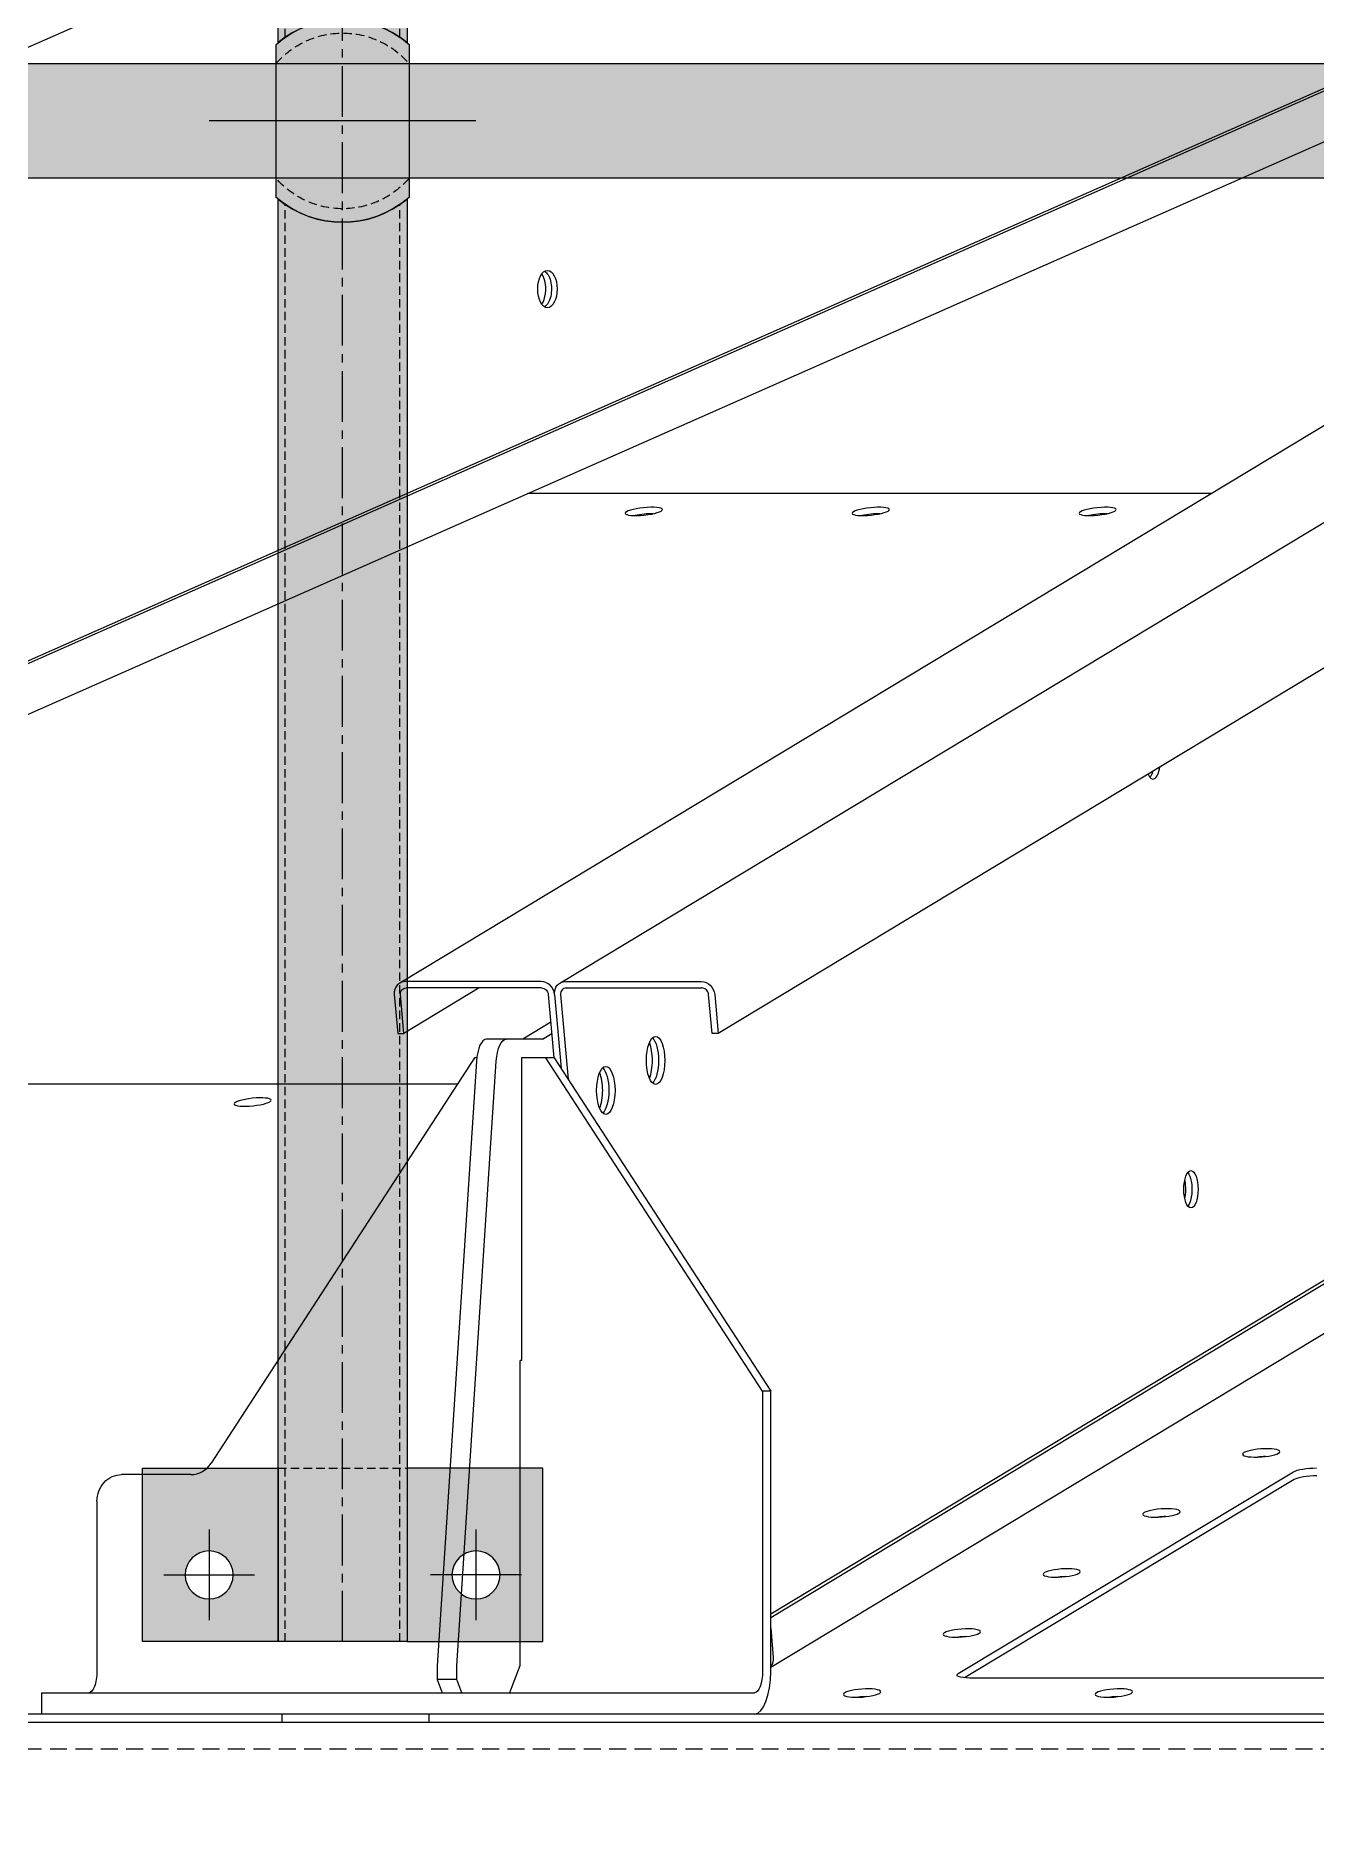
# Model space of a CAD drawing. Header units: millimetres. Extents: x -272986 to 200319, y -34579 to 49604.
# Drawn here: x 4662 to 5142, y 13610 to 14277 of the extents above; entities that cross this region are included whole.
import ezdxf

# ---------------------------------------------------------------- set-up
doc = ezdxf.new("R2010")
doc.units = ezdxf.units.MM
for name, pattern in [('CENTER2', [28.575000000000003, 19.05, -3.175, 3.175, -3.175]), ('HIDDEN', [9.524999999999999, 6.35, -3.175]), ('HIDDEN2', [4.762499999999999, 3.175, -1.5875])]:
    doc.linetypes.add(name, pattern=pattern)
doc.layers.get('Defpoints').update_dxf_attribs({"color": 9})
for name, color, linetype in [('X 0001 M', 7, 'Continuous'), ('X 0515 M', 7, 'Continuous'), ('X 1001 M', 8, 'HIDDEN2'), ('X 1515 M', 8, 'HIDDEN'), ('X 2001 M', 1, 'CENTER2'), ('X 3001 D', 5, 'Continuous'), ('X 5001 H', 8, 'Continuous')]:
    doc.layers.add(name, color=color, linetype=linetype)
doc.layers.add('X 5999 H', color=7, linetype='Continuous', true_color=0xffffff)
doc.styles.add('BIT STD. 3.0', font='isocpeur.ttf', dxfattribs={"height": 2.5})
doc.dimstyles.new('BIT STD. 3.0', dxfattribs={"dimtxt": 3, "dimasz": 3, "dimexe": 1, "dimexo": 0.75, "dimgap": 1, "dimtad": 1, "dimdec": 0, "dimdsep": 46, "dimtxsty": 'BIT STD. 3.0', "dimcen": 0, "dimadec": 0, "dimazin": 0, "dimtfac": 1, "dimtdec": 0, "dimtmove": 0, "dimatfit": 3, "dimfxl": 1, "dimtfill": 1, "dimlwd": -1, "dimlwe": -1, "dimarcsym": 0})

# ---------------------------------------------------------------- blocks, each defined once
blk = doc.blocks.new('A$C79477E6E')
at = {"extrusion": (0, 1, 0)}
for p, q in [((-464.6659342795574, 1806.64523979739), (-3000.21784362329, 276.9780702590779)), ((-2940.165674010052, 276.9780702590597), (-404.6137646663265, 1806.645239797375)), ((-514.0410862560493, 1787.748446359685), (-3975.968416653137, 258.0812768213491)), ((-345.3068963571677, 1787.748446359687), (-2880.858805700933, 258.0812768213491)), ((-855.78123516915, 1250.260567292704), (-2861.163744153757, 40.4380528902675)), ((-859.3941771580903, 1246.687511191478), (-2861.16374415376, 39.04464009492767)), ((-2861.16374415375, 20.59747773422896), (-907.2253207307185, 1199.384410313052)), ((-1871.169658446623, 958.118904066172), (-3951.654281383158, 38.84801224466901)), ((-1877.00399231273, 954.5991224603531), (-3949.522680972277, 38.84801224466901)), ((-3950.002037437192, 19.65901767860123), (-1994.558250286282, 883.6800896458662)), ((-2695.999893476321, 460.5090044944209), (-2952.274787774448, 460.5090044944209)), ((-2970.389191146634, 275.1327529549926), (-2998.653446096123, 258.0812768213891)), ((-2947.252073808511, 277.5686781169625), (-2998.065448096637, 277.5686781169625)), ((-2947.036861204535, 275.1327529549999), (-2997.850235492657, 275.1327529549999)), ((-2938.01327848338, 277.5686781169625), (-2887.199904195262, 277.5686781169625)), ((-2937.798065879408, 275.1327529549981), (-2886.984691591289, 275.1327529549981)), ((-3002.254420551235, 272.6968277930373), (-3000.963144927377, 258.0812768212581)), ((-2998.653446096101, 258.0812768212581), (-2999.944721719959, 272.6968277930373)), ((-2944.511949769276, 272.6968277930373), (-2942.418348498206, 249)), ((-2942.202250937986, 272.6968277930373), (-2939.759331315185, 245.0461731942814)), ((-2939.89255210671, 272.6968277930373), (-2937.085857726164, 240.9287187827267)), ((-2883.168504532176, 258.0812768212581), (-2884.45978015603, 272.6968277930373)), ((-2882.150081324751, 272.6968277930373), (-2880.858805700893, 258.0812768212581)), ((-2943.594640212574, 262.3140835244321), (-2954.060764383212, 256)), ((-3000.963144927377, 258.0812768212581), (-2998.653446096101, 258.0812768212581)), ((-2946.669728123121, 256), (-2967.668336695475, 256)), ((-2946.669728123121, 256), (-2943.220631775806, 258.0807972527091)), ((-2880.858805700896, 258.0812768212581), (-2883.168504532176, 258.0812768212581)), ((-2972.180534986612, 249), (-3070.87451261919, 97.00001194459765)), ((-2971.440910984988, 247.6779934804836), (-2986.206172701881, 21)), ((-2978.81513644179, 21), (-2964.049874724897, 247.6779934804836)), ((-2971.318903974134, 249), (-2972.180534986612, 249)), ((-2954.626823868897, 249), (-2954.626823868897, 135.5)), ((-2942.326561084865, 249), (-2954.626823868897, 249)), ((-2864.225211612669, 124), (-2945.388028543784, 249)), ((-2942.326561084865, 249), (-2861.16374415375, 124)), ((-2978.583068613058, 239.1393675876861), (-3453.276320257359, 239.1393675876861)), ((-2955.184434493243, 135.5), (-2955.184434493243, 21)), ((-2954.626823868897, 135.5), (-2955.088763635151, 135.5)), ((-2861.16374415375, 124), (-2864.225211612669, 124)), ((-2864.225211612669, 124), (-2864.225211612669, 19)), ((-2861.16374415375, 19), (-2861.16374415375, 124)), ((-2790.926447853497, 18.19210038171514), (-2665.256777836068, 93.77565464125291)), ((-3078.433272261438, 92.75), (-3104.4338900656, 92.75)), ((-2665.048236739985, 90.85254444689781), (-2788.543311273599, 16.57689252943055)), ((-3113.672685390713, 82.75), (-3113.672685390713, 19)), ((-2861.163744153746, 35.15894280019529), (-2860.198395719188, 24.2324612727989)), ((-2986.206172701881, 21), (-2986.206172701881, 16)), ((-2978.81513644179, 16), (-2978.81513644179, 21)), ((-2955.184434493243, 21), (-2959.011268816896, 11)), ((-2986.206172701881, 16), (-2984.292755540057, 11)), ((-2978.81513644179, 16), (-2986.206172701881, 16)), ((-2976.901719279962, 11), (-2978.81513644179, 16)), ((-1954.688711081257, 16.49706326063097), (-2786.557341355299, 16.49706326063279)), ((-3134.333428548587, 11), (-2867.286679071589, 11)), ((-3134.333428548587, 3), (-3134.333428548587, 11)), ((7883.500000002063, 3), (-7883.500000002063, 3)), ((-7883.500000002063, 0), (7883.500000002063, 0)), ((-3044.415335144949, 3), (-3044.415335144949, 0)), ((-2989.311171155285, 3), (-2989.311171155285, 0))]:
    blk.add_line(p, q, dxfattribs=at)
for centre, major_axis, ratio, start_param, end_param in [((-2944.850719150629, 537.1015829265016), (5.995204332975846e-15, 7.000000000000108), 0.5224985647159742, -1.117010721276404, 5.166174585903183), ((-2949.113919972395, 537.1015829264998), (1.110223024625157e-15, 7.000000000000467), 0.5224985647159752, -1.117010721276374, -0.6221752504477289), ((-2949.113919972395, 537.1015829264998), (-3.788080960021034e-13, 7.000000000000084), 0.5224985647159752, -2.519417403142023, -1.117010721276638), ((-2908.471112312091, 451.3245477021428), (-6.961864500088771, -0.729686701541965), 0.2004328570434393, -2.080580824157692, -1.061011829433222), ((-2823.434947945683, 451.3245477021428), (-6.961864500088211, -0.7296867015419062), 0.2004328570434393, -2.080580824157748, -1.061011829433296), ((-2738.398783579276, 451.3245477021428), (-6.961864500088657, -0.7296867015419525), 0.2004328570434394, -2.080580824157709, -1.061011829433228), ((-2717.886643605816, 360.4460621002891), (-9.992007221626409e-16, -7.00000000000002), 0.3826834323651161, -0.7457192521775524, 1.199504857695056), ((-2997.635022888677, 272.6968277930355), (-2.582820734602681, 4.281242466026801), 0.9002005599467635, -0.4975147435806511, 1.073281583214086), ((-2946.821648600559, 272.6968277930373), (-2.582820734602961, 4.281242466026367), 0.9002005599467637, -2.068311070375714, -0.4975147435808398), ((-2937.582853275431, 272.6968277930373), (-1.291410367301061, 2.140621233012905), 0.9002005599467651, -0.4975147435810294, 1.07328158321414), ((-2886.769478987309, 272.6968277930373), (-1.291410367301322, 2.140621233012881), 0.9002005599467652, -2.068311070375838, -0.4975147435807596), ((-2967.668336695475, 246), (-3.868523295629473e-15, 10.00000000000003), 0.3826834323651092, 4.181205710765271e-16, 1.402199387185465), ((-2904.324283998736, 247.9705349283522), (-3.369501204905941e-16, 9.000000000000124), 0.3826834323651173, -4.712388980384688, 1.570796326794899), ((-2908.943681661291, 247.9705349283522), (-3.557154570899002e-13, 8.999999999999952), 0.3826834323651182, -2.406555282174521, -0.7350373714161154), ((-2922.96804803803, 236.7229822111585), (-3.369501204905941e-16, 9.000000000000124), 0.3826834323651173, -4.712388980384688, 1.570796326794899), ((-2927.587445700585, 236.7229822111603), (-3.552713678800501e-13, 8.99999999999993), 0.3826834323651181, -2.406555282174546, -0.7350373714160594), ((-2703.682611743388, 199.6750014107238), (4.662936703425657e-15, 7.000000000000107), 0.3826834323651171, -1.117010721276367, 5.166174585903219), ((-2708.302009405928, 199.6750014107383), (1.110223024625157e-15, 6.99999999996954), 0.3826834323651182, -1.117010721276605, -1.039634466985412), ((-2708.302009405939, 199.6750014107238), (-2.76001443921814e-13, 6.999999999999776), 0.3826834323651181, -2.101958186604765, -1.117010721276548), ((-3078.433272261438, 102.75), (3.868523295629462e-15, -10), 0.9238795325112786, -8.881784197001252e-16, 0.9581936386914365), ((-2677.126044717359, 97.93059844522759), (-6.98225373331984, -0.498129304019348), 0.2139411660811452, -1.778922861752298, -1.362669791837497), ((-2658.571451879983, 90.73216470622174), (-6.982253733322679, -0.4981293040195489), 0.2139411660811982, -1.892666653461085, -0.398393199577846), ((-2714.527732222548, 75.4354930108384), (-6.982253733322445, -0.4981293040195597), 0.213941166081269, -1.778922861752235, -1.362669791837639), ((-2751.92941972773, 52.94038757645285), (-6.982253733321697, -0.4981293040194765), 0.2139411660812307, -1.778922861752251, -1.362669791837558), ((-2789.33110723292, 30.44528214206548), (-6.982253733321039, -0.4981293040194368), 0.2139411660811952, -1.778922861752267, -1.362669791837567), ((-2867.286679071589, 19), (9.986756205904224e-15, -16), 0.382683432365109, -5.329070518200751e-15, 1.570796326794889), ((-2826.732794738109, 7.950176707678111), (-6.982253733320769, -0.49812930401941), 0.2139411660811891, -1.778922861752275, -1.362669791837539), ((-2732.370159581351, 7.950176707678111), (-6.982253733321663, -0.4981293040194772), 0.2139411660811981, -1.778922861752251, -1.362669791837576)]:
    blk.add_ellipse(centre, major_axis=major_axis, ratio=ratio, start_param=start_param, end_param=end_param)
at = {"extrusion": (0, 0, -1)}
for centre, major_axis, ratio, start_param, end_param in [((-2946.982319561514, 537.1015829264998), (3.779199175824033e-13, 7.000000000000604), 0.5224985647159752, 0.2956922084932616, 1.117010721276264), ((-2946.98231956151, 537.1015829265016), (-3.796962744218035e-13, -6.999999999999997), 0.5224985647159736, -2.024581932313538, -0.2956922084940314), ((-2946.982319561514, 537.1015829264998), (1.77635683940025e-15, 7.000000000000066), 0.5224985647159753, 1.117010721276408, 2.845900445095816), ((-2908.726426416037, 453.7604728641054), (6.961864500088555, 0.7296867015416506), 0.2004328570434394, -5.801363943752426, 0.4818213634271604), ((-2823.690262049629, 453.7604728641054), (6.961864500088555, 0.7296867015416506), 0.2004328570434394, -5.801363943752426, 0.4818213634271604), ((-2738.654097683222, 453.7604728641054), (6.961864500088555, 0.7296867015416506), 0.2004328570434394, -5.801363943752426, 0.4818213634271604), ((-2720.196342437088, 360.4460621002891), (-4.440892098500626e-16, -6.999999999998163), 0.3826834323651161, -0.9388264222490053, -0.4457221238591729), ((-2720.196342437095, 360.4460621002909), (4.440892098500626e-16, 7.000000000001955), 0.3826834323651182, 2.202766231340419, 2.695870529731099), ((-2946.821648600559, 272.6968277930373), (1.291410367300877, -2.140621233013082), 0.9002005599467636, -2.644077910009279, -1.0732815832142), ((-2937.582853275428, 272.6968277930355), (-2.582820734602714, 4.281242466026782), 0.9002005599467653, -1.073281583214072, 0.4975147435807106), ((-2886.769478987309, 272.6968277930355), (2.582820734602375, -4.28124246602712), 0.9002005599467651, -2.644077910009052, -1.073281583214315), ((-2960.277300435384, 246), (-4.773959005888173e-15, 10.00000000000002), 0.3826834323651092, -1.402199387185465, -1.110223024625157e-15), ((-2906.633982830008, 247.9705349283522), (2.220446049250313e-16, 9.000000000000142), 0.3826834323651163, 0.34193154207618, 2.799661111513654), ((-2925.277746869313, 236.7229822111603), (1.332267629550188e-15, 8.999999999999842), 0.3826834323651183, 0.3419315420766043, 2.79966111151349), ((-3055.310650176161, 232.3908359573852), (6.961864500088287, 0.7296867015441958), 0.2004328570432518, -5.801363943750606, 0.4818213634289803), ((-2705.99231057466, 199.6750014107274), (-2.762234885267389e-13, -6.999999999995842), 0.3826834323651161, -2.695870529731089, -2.024581932313737), ((-2705.992310574667, 199.6750014107256), (2.775557561562891e-13, 6.99999999999842), 0.3826834323651181, 0.4457221238587934, 1.117010721276309), ((-2705.99231057466, 199.6750014107238), (-2.773337115513641e-13, -6.999999999999973), 0.3826834323651161, -2.024581932313572, -0.4457221238595552), ((-2677.334585813442, 100.8537086395827), (-6.982253733321151, -0.4981293040194362), 0.2139411660811986, -2.819722326923586, 3.463462980256001), ((-2658.779992976069, 93.65527490057684), (6.982253733322697, 0.4981293040193735), 0.2139411660812025, -2.743199454013838, -1.248926000130609), ((-3104.4338900656, 82.75), (-3.86852329562944e-15, 9.999999999999943), 0.9238795325112787, -1.570796326794897, 5.773159728050814e-15), ((-2714.736273318631, 78.35860320519532), (-6.982253733321151, -0.4981293040194362), 0.2139411660811986, -2.819722326923586, 3.463462980256001), ((-2752.137960823817, 55.86349777080795), (-6.982253733321151, -0.4981293040194362), 0.2139411660811986, -2.819722326923586, 3.463462980256001), ((-2789.539648329006, 33.36839233642058), (-6.982253733321151, -0.4981293040194362), 0.2139411660811986, -2.819722326923586, 3.463462980256001), ((-2864.817793381742, 24.2324612727989), (2.582820734603068, -4.281242466027365), 0.9002005599467652, -1.073281583214051, -0.3164982512578175), ((-3116.734152849636, 19), (4.454383301317414e-15, -7.999999999999986), 0.3826834323651092, -1.570796326794897, 2.220446049250313e-15), ((-2867.286679071589, 19), (4.45438330131742e-15, -8), 0.3826834323651092, -1.570796326794897, 4.440892098500626e-16), ((-2784.449662993491, 18.07172064103725), (-6.982253733324352, -0.4981293040196907), 0.213941166081207, -1.248926000128169, 0.3983931995771757), ((-2826.941335834195, 10.87328690203321), (-6.982253733321151, -0.4981293040194362), 0.2139411660811986, -2.819722326923586, 3.463462980256001), ((-2732.578700677434, 10.87328690203321), (-6.982253733321151, -0.4981293040194362), 0.2139411660811986, -2.819722326923586, 3.463462980256001)]:
    blk.add_ellipse(centre, major_axis=major_axis, ratio=ratio, start_param=start_param, end_param=end_param, dxfattribs=at)
at = {"extrusion": (0, 0, -0.9999999999999999)}
for centre, major_axis, ratio, start_param, end_param in [((-2997.635022888677, 272.6968277930373), (-1.291410367300989, 2.140621233012816), 0.9002005599467635, -1.073281583214243, 0.4975147435809266), ((-2705.992310574667, 199.6750014107238), (6.661338147750939e-16, 6.999999999999971), 0.3826834323651181, 1.11701072127634, 2.695870529731171)]:
    blk.add_ellipse(centre, major_axis=major_axis, ratio=ratio, start_param=start_param, end_param=end_param, dxfattribs=at)
blk = doc.blocks.new('*D706')
at = {"layer": 'Defpoints', "color": 0, "transparency": 16777216}
for p in [(15596.99999999999, 17732.44809638601), (-1.091393642127514e-10, 13630), (15596.99999999999, 13630)]:
    blk.add_point(p, dxfattribs=at)
at = {"layer": 'X 3001 D', "color": 0, "transparency": 16777216}
for p, q in [((-1.091366087574533e-10, 13675), (-1.088844877758586e-10, 17792.44809638601)), ((15596.99999999999, 13675), (15596.99999999999, 17792.44809638601)), ((179.9999999998911, 17732.44809638601), (15416.99999999999, 17732.44809638601))]:
    blk.add_line(p, q, dxfattribs=at)
for points in [[(179.9999999998911, 17762.44809638601), (179.9999999998911, 17702.44809638601), (-1.08888161716256e-10, 17732.44809638601)], [(15416.99999999999, 17762.44809638601), (15416.99999999999, 17702.44809638601), (15596.99999999999, 17732.44809638601)]]:
    blk.add_solid(points, dxfattribs=at)
at = {"layer": 'X 3001 D', "color": 0, "transparency": 16777216, "insert": (7798.499999999942, 17882.44809638601), "char_height": 150, "attachment_point": 5, "style": 'BIT STD. 3.0', "bg_fill": 3, "box_fill_scale": 1.1, "bg_fill_color": 256, "bg_fill_true_color": 13158600, "bg_fill_transparency": 0}
blk.add_mtext('INTERNAL TANK DIAMETER - %%C15597mm (20 PLATES ROUND)', dxfattribs=at)
blk = doc.blocks.new('*U756')
at = {"layer": 'X 0515 M'}
blk.add_line((0, 55), (15597.00000000012, 55), dxfattribs=at)
at = {"layer": 'X 1515 M'}
blk.add_line((0, 45), (15597.00000000012, 45), dxfattribs=at)
blk = doc.blocks.new('Heavy Duty - HR Std - front elev')
at = {"layer": 'X 5999 H', "ltscale": 10, "true_color": 0xc7c8ca}
h = blk.add_hatch(color=9, dxfattribs=at)
edge = h.paths.add_edge_path()
edge.add_arc((50.00000000000091, 545.0000000000038), 37.99999999999599, 50.540968735997524, 129.4590312640024, ccw=False)
edge.add_line((74.14999999999964, 574.3390098674099), (74.14999999999964, 1065.660990132583))
edge.add_arc((50.00000000000221, 1094.999999999992), 37.99999999999788, 230.5409687359938, 309.4590312639976, ccw=False)
edge.add_line((25.85000000000036, 1065.660990132586), (25.85000000000218, 574.3390098674099))
edge = h.paths.add_edge_path()
edge.add_line((74.93338984173715, 1066.323771674084), (74.93338984173715, 1123.676228325916))
edge.add_arc((50.00000000000091, 1095.000000000001), 37.99999999999988, 48.99371303907665, 131.0062869609233)
edge.add_line((25.06661015826467, 1123.676228325916), (25.06661015826467, 1066.323771674084))
edge.add_arc((50.00000000000091, 1094.999999999999), 37.99999999999988, 228.9937130390767, 311.0062869609233)
edge = h.paths.add_edge_path()
edge.add_arc((50, 544.9999999999958), 37.99999999999621, 230.540968735996, 309.459031264004, ccw=False)
edge.add_line((25.85000000000036, 515.6609901325901), (25.85000000000036, -25))
edge.add_line((25.85000000000036, -25), (-25, -25))
edge.add_line((-25, -25), (-25, 40))
edge.add_line((-25, 40), (25.85000000000036, 40))
edge.add_line((25.85000000000036, 40), (25.85000000000036, -25))
edge.add_line((25.85000000000036, -25), (74.14999999999964, -25))
edge.add_line((74.14999999999964, -25), (125, -25))
edge.add_line((125, -25), (125, 40))
edge.add_line((125, 40), (74.14999999999964, 40))
edge.add_line((74.14999999999964, 40), (74.14999999999964, -25))
edge.add_line((74.14999999999964, -25), (74.14999999999964, 515.6609901325901))
edge = h.paths.add_edge_path()
edge.add_line((74.93338984173715, 516.3237716740841), (74.93338984173715, 573.6762283259159))
edge.add_arc((50.00000000000091, 545.0000000000013), 37.99999999999979, 48.99371303907655, 131.0062869609235)
edge.add_line((25.06661015826467, 573.6762283259159), (25.06661015826467, 516.3237716740841))
edge.add_arc((50.00000000000091, 544.9999999999987), 37.99999999999979, 228.9937130390765, 311.0062869609234)
edge = h.paths.add_edge_path(flags=16)
edge.add_arc((100, 0), 9, 0, 360)
edge = h.paths.add_edge_path(flags=16)
edge.add_arc((0, 0), 9, 0, 360)
at = {"layer": 'X 0001 M'}
for points in [[(74.93338984173715, 1066.323771674084), (74.93338984173715, 1123.676228325916, 0.3739472142884485), (25.06661015826467, 1123.676228325916), (25.06661015826467, 1066.323771674084, 0.3739472142884484)], [(25.85000000000218, 574.3390098674099, -0.3586331317842767), (74.14999999999964, 574.3390098674099), (74.14999999999964, 1065.660990132583, -0.3586331317842717), (25.85000000000036, 1065.660990132586)], [(74.93338984173715, 516.3237716740841), (74.93338984173715, 573.6762283259159, 0.3739472142884485), (25.06661015826467, 573.6762283259159), (25.06661015826467, 516.3237716740841, 0.3739472142884484)]]:
    blk.add_lwpolyline(points, format="xyb", close=True, dxfattribs=at)
at = {"layer": 'X 0001 M', "ltscale": 10}
blk.add_lwpolyline([(74.14999999999964, 515.6609901325901, -0.3586331317842913), (25.85000000000036, 515.6609901325901), (25.85000000000036, -25), (-25, -25), (-25, 40), (25.85000000000036, 40), (25.85000000000036, -25), (74.14999999999964, -25), (125, -25), (125, 40), (74.14999999999964, 40), (74.14999999999964, -25)], format="xyb", close=True, dxfattribs=at)
for centre in [(0, 0), (100, 0)]:
    blk.add_circle(centre, 9, dxfattribs=at)
at = {"layer": 'X 1001 M'}
for p, q in [((28.50000000000182, 576.332890067788), (28.50000000000182, 1063.667109932212)), ((71.49999999999818, 576.332890067788), (71.49999999999818, 1063.667109932212)), ((28.5, -25), (28.5, 513.667109932212)), ((71.5, -25), (71.5, 513.667109932212))]:
    blk.add_line(p, q, dxfattribs=at)
blk.add_lwpolyline([(74.14999999999964, 40), (25.85000000000036, 40)], dxfattribs=at)
for centre, start, end in [((50.00000000000182, 1095), 40.77111638008072, 139.2288836199193), ((50.00000000000182, 1095), 220.7711163800807, 319.2288836199193), ((50.00000000000182, 545), 40.77111638008072, 139.2288836199193), ((50.00000000000182, 545), 220.7711163800807, 319.2288836199193)]:
    blk.add_arc(centre, 32.923, start, end, dxfattribs=at)
at = {"layer": 'X 2001 M'}
blk.add_line((50, -25), (50.00000000000182, 1158), dxfattribs=at)
at = {"layer": 'X 2001 M', "ltscale": 10}
for p, q in [((0.0666101582646661, 1095), (99.93338984173715, 1095)), ((0.0666101582646661, 545), (99.93338984173715, 545)), ((1.818989403545856e-12, 17), (1.818989403545856e-12, -17)), ((99.99999999999818, 17), (99.99999999999818, -17)), ((-17, 0), (17, 0)), ((117, 0), (83, 0))]:
    blk.add_line(p, q, dxfattribs=at)
blk = doc.blocks.new('*D688')
at = {"layer": 'Defpoints', "color": 0, "transparency": 16777216}
for p in [(8011.633869806683, 13259), (11215.46061634927, 13258.5), (390.3356475708861, 0.5)]:
    blk.add_point(p, dxfattribs=at)
at = {"layer": 'X 3001 D', "color": 0, "transparency": 16777216}
for p, q in [((8056.633869806683, 13259), (10495.46061634927, 13259)), ((10495.46061634927, 13259), (10855.46061634927, 13258.5)), ((10855.46061634927, 13258.5), (14586.75666000548, 13258.5))]:
    blk.add_line(p, q, dxfattribs=at)
at = {"layer": 'X 3001 D', "color": 0, "transparency": 16777216, "insert": (12931.10863817737, 13408.5), "char_height": 150, "attachment_point": 5, "style": 'BIT STD. 3.0', "bg_fill": 3, "box_fill_scale": 1.1, "bg_fill_color": 256, "bg_fill_true_color": 13158600, "bg_fill_transparency": 0}
blk.add_mtext('{\\fArial|b0|i0|c0|p34;▼}13.259m - {\\C7;N01, N02, N03, N05, N07}', dxfattribs=at)

msp = doc.modelspace()

# ---------------------------------------------------------------- hatches: boundary and pattern name
at = {"layer": 'X 5999 H', "true_color": 0xc7c8ca}
h = msp.add_hatch(color=9, dxfattribs=at)
h.dxf.hatch_style = 1
edge = h.paths.add_edge_path()
edge.add_line((129.7083314060146, 14266.62214799581), (15668.49627921, 14266.62214799581))
edge.add_arc((15668.49627921, 14245.12214799581), 21.5, -90, 90, ccw=False)
edge.add_line((15668.49627921, 14223.62214799581), (129.7083314060146, 14223.62214799581))
edge.add_arc((129.7083314060146, 14245.12214799581), 21.5, 90, 270, ccw=False)

# ---------------------------------------------------------------- linework, layer by layer
msp.add_lwpolyline([(129.7083314060146, 14266.62214799581), (15668.49627921, 14266.62214799581, -0.9999999999999999), (15668.49627921, 14223.62214799581), (129.7083314060146, 14223.62214799581, -0.9999999999999999)], format="xyb", close=True)

# ---------------------------------------------------------------- block references
at = {"layer": 'X 5001 H', "color": 252}
msp.add_blockref('A$C79477E6E', (7798.499999999898, 13645), dxfattribs=at)

# ---------------------------------------------------------------- next in the draw order: dimensions: what is measured, and where the dimension line sits
at = {"layer": 'X 3001 D'}
dim = msp.add_linear_dim(base=(15596.99999999999, 17732.44809638601), p1=(-1.091393642127514e-10, 13630), p2=(15596.99999999999, 13630), text='INTERNAL TANK DIAMETER - %%C<>mm (20 PLATES ROUND)', dimstyle='BIT STD. 3.0', dxfattribs=at)
dim.commit()
dim.dimension.update_dxf_attribs({"geometry": '*D706', "text_midpoint": (7798.499999999942, 17882.44809638601)})

# ---------------------------------------------------------------- next in the draw order: block references
msp.add_blockref('*U756', (-1.164153218269348e-10, 13590))
at = {"layer": 'X 0001 M', "xscale": -1}
msp.add_blockref('Heavy Duty - HR Std - front elev', (4826.875097574521, 13700.12214799581), dxfattribs=at)

# ---------------------------------------------------------------- next in the draw order: dimensions: what is measured, and where the dimension line sits
at = {"layer": 'X 3001 D'}
dim = msp.add_ordinate_dim(feature_location=(8011.633869806683, 13259), offset=(3203.826746542587, -0.5), dtype=0, origin=(390.3356475708861, 0.5), text='{\\fArial|b0|i0|c0|p34;▼}<> - {\\C7;N01, N02, N03, N05, N07}', dimstyle='BIT STD. 3.0', override={"dimdec": 3, "dimlfac": 0.001, "dimzin": 0, "dimpost": 'm'}, dxfattribs=at)
dim.commit()
dim.dimension.update_dxf_attribs({"geometry": '*D688', "text_midpoint": (12931.10863817737, 13408.5)})

doc.saveas('drawing.dxf')
